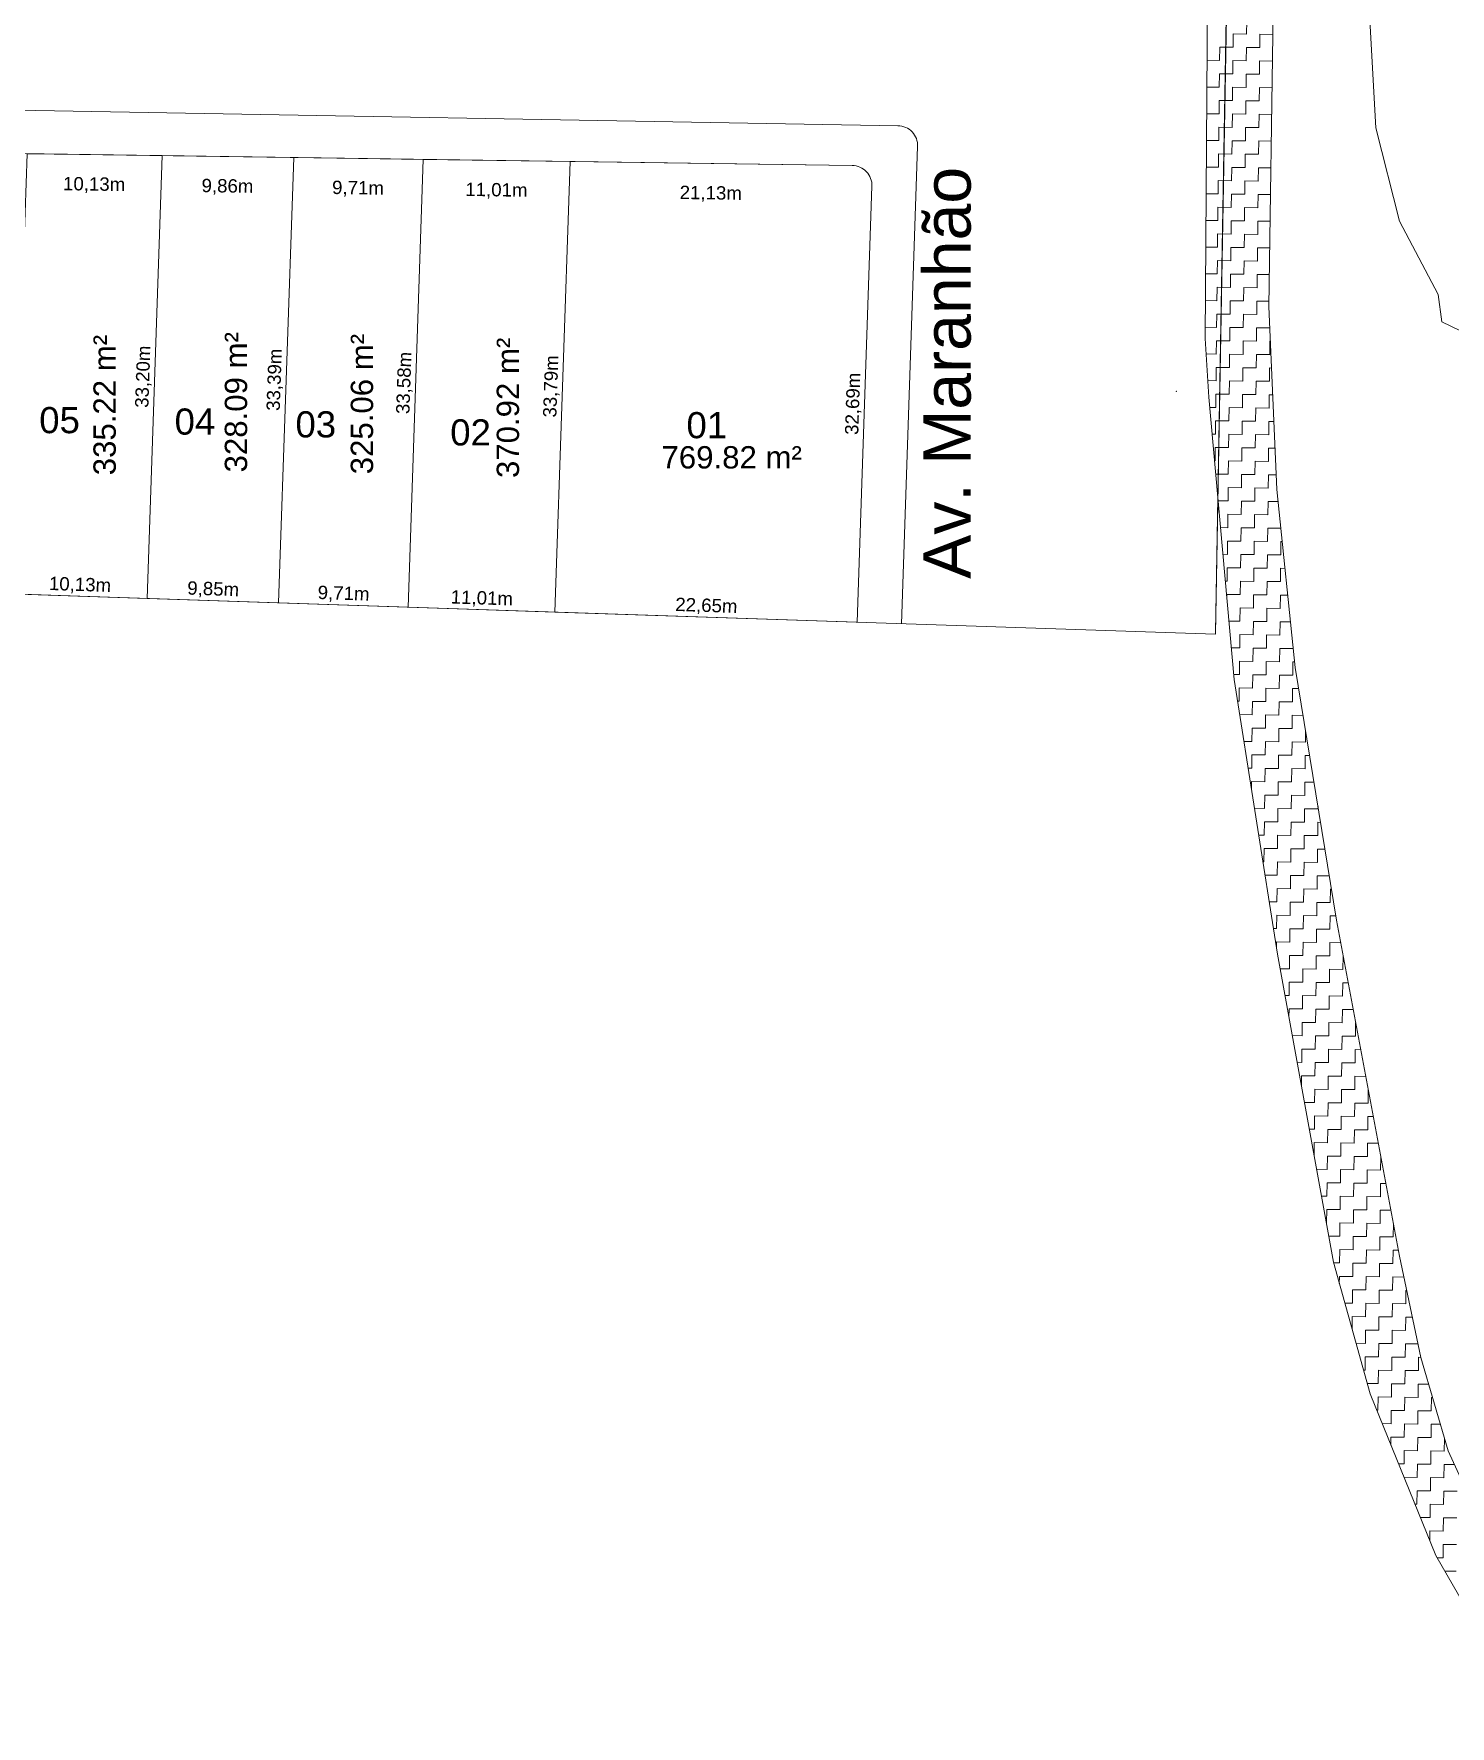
# Model space of a CAD drawing. Header units: metres. Extents: x 3808 to 8215, y 2374 to 6187.
# Drawn here: x 5317.1 to 5423.2, y 4283.7 to 4410.5 of the extents above; entities that cross this region are included whole.
import ezdxf
from ezdxf.enums import TextEntityAlignment as Align

# ---------------------------------------------------------------- set-up
doc = ezdxf.new("R2010")
doc.units = ezdxf.units.M
doc.linetypes.add('CONTINUO', pattern=[0])
for name, color, linetype in [('Areas Lotes', 1, 'Continuous'), ('Calçada', 8, 'Continuous'), ('CORREGO', 7, 'Continuous'), ('COTAS', 7, 'Continuous'), ('Lote', 7, 'Continuous'), ('LOTES_LINHAS', 7, 'Continuous'), ('Nome das Ruas', 7, 'Continuous'), ('Nº Lote', 7, 'Continuous'), ('q', 9, 'CONTINUO'), ('quadras', 7, 'Continuous')]:
    doc.layers.add(name, color=color, linetype=linetype)
doc.styles.add('Arial', font='arial.ttf')
doc.dimstyles.new('Copy(2) of ISO-25', dxfattribs={"dimtxt": 1, "dimasz": 2.5, "dimexe": 1.25, "dimexo": 0.625, "dimgap": 0.2, "dimtad": 1, "dimtoh": 1, "dimlfac": 1, "dimzin": 1, "dimtxsty": 'Arial', "dimblk": 'NONE', "dimcen": 0, "dimse1": 1, "dimse2": 1, "dimsd1": 1, "dimsd2": 1, "dimclrt": 256, "dimaunit": 1, "dimadec": 3, "dimazin": 0, "dimtfac": 1, "dimtmove": 0, "dimatfit": 3, "dimldrblk": 'NONE', "dimfxl": 1, "dimtolj": 1, "dimtzin": 0, "dimarcsym": 0})

# ---------------------------------------------------------------- blocks, each defined once
blk = doc.blocks.new('*D4303')
at = {"layer": 'Defpoints', "color": 0, "linetype": 'Continuous', "transparency": 16777216}
for p in [(5356.17, 4367.13), (5356.17, 4367.13), (5378.81, 4366.37)]:
    blk.add_point(p, dxfattribs=at)
at = {"layer": 'COTAS', "linetype": 'Continuous', "lineweight": 5, "transparency": 16777216, "insert": (5367.52, 4367.55), "char_height": 1, "attachment_point": 5, "rotation": 358.0826, "style": 'Arial'}
blk.add_mtext('\\A1;22,65m', dxfattribs=at)
blk = doc.blocks.new('_None')
blk = doc.blocks.new('*D4304')
at = {"layer": 'Defpoints', "color": 0, "linetype": 'Continuous', "transparency": 16777216}
for p in [(5345.17, 4367.5), (5345.17, 4367.5), (5356.17, 4367.13)]:
    blk.add_point(p, dxfattribs=at)
at = {"layer": 'COTAS', "linetype": 'Continuous', "lineweight": 5, "transparency": 16777216, "insert": (5350.7, 4368.11), "char_height": 1, "attachment_point": 5, "rotation": 358.0826, "style": 'Arial'}
blk.add_mtext('\\A1;11,01m', dxfattribs=at)
blk = doc.blocks.new('*D4305')
at = {"layer": 'Defpoints', "color": 0, "linetype": 'Continuous', "transparency": 16777216}
for p in [(5335.47, 4367.82), (5335.47, 4367.82), (5345.17, 4367.5)]:
    blk.add_point(p, dxfattribs=at)
at = {"layer": 'COTAS', "linetype": 'Continuous', "lineweight": 5, "transparency": 16777216, "insert": (5340.34, 4368.46), "char_height": 1, "attachment_point": 5, "rotation": 358.0826, "style": 'Arial'}
blk.add_mtext('\\A1;9,71m', dxfattribs=at)
blk = doc.blocks.new('*D4306')
at = {"layer": 'Defpoints', "color": 0, "linetype": 'Continuous', "transparency": 16777216}
for p in [(5325.62, 4368.15), (5325.62, 4368.15), (5335.47, 4367.82)]:
    blk.add_point(p, dxfattribs=at)
at = {"layer": 'COTAS', "linetype": 'Continuous', "lineweight": 5, "transparency": 16777216, "insert": (5330.57, 4368.79), "char_height": 1, "attachment_point": 5, "rotation": 358.0826, "style": 'Arial'}
blk.add_mtext('\\A1;9,85m', dxfattribs=at)
blk = doc.blocks.new('*D4307')
at = {"layer": 'Defpoints', "color": 0, "linetype": 'Continuous', "transparency": 16777216}
for p in [(5315.5, 4368.49), (5315.5, 4368.49), (5325.62, 4368.15)]:
    blk.add_point(p, dxfattribs=at)
at = {"layer": 'COTAS', "linetype": 'Continuous', "lineweight": 5, "transparency": 16777216, "insert": (5320.59, 4369.12), "char_height": 1, "attachment_point": 5, "rotation": 358.0826, "style": 'Arial'}
blk.add_mtext('\\A1;10,13m', dxfattribs=at)
blk = doc.blocks.new('*D4324')
at = {"layer": 'Defpoints', "color": 0, "linetype": 'Continuous', "transparency": 16777216}
for p in [(5326.75, 4401.34), (5325.62, 4368.15), (5325.62, 4368.15)]:
    blk.add_point(p, dxfattribs=at)
at = {"layer": 'COTAS', "linetype": 'Continuous', "lineweight": 5, "transparency": 16777216, "insert": (5325.38, 4384.77), "char_height": 1, "attachment_point": 5, "rotation": 88.0497, "style": 'Arial'}
blk.add_mtext('\\A1;33,20m', dxfattribs=at)
blk = doc.blocks.new('*D4325')
at = {"layer": 'Defpoints', "color": 0, "linetype": 'Continuous', "transparency": 16777216}
for p in [(5336.6, 4401.2), (5335.47, 4367.82), (5335.47, 4367.82)]:
    blk.add_point(p, dxfattribs=at)
at = {"layer": 'COTAS', "linetype": 'Continuous', "lineweight": 5, "transparency": 16777216, "insert": (5335.23, 4384.54), "char_height": 1, "attachment_point": 5, "rotation": 88.0497, "style": 'Arial'}
blk.add_mtext('\\A1;33,39m', dxfattribs=at)
blk = doc.blocks.new('*D4326')
at = {"layer": 'Defpoints', "color": 0, "linetype": 'Continuous', "transparency": 16777216}
for p in [(5346.31, 4401.06), (5345.17, 4367.5), (5345.17, 4367.5)]:
    blk.add_point(p, dxfattribs=at)
at = {"layer": 'COTAS', "linetype": 'Continuous', "lineweight": 5, "transparency": 16777216, "insert": (5344.94, 4384.3), "char_height": 1, "attachment_point": 5, "rotation": 88.0497, "style": 'Arial'}
blk.add_mtext('\\A1;33,58m', dxfattribs=at)
blk = doc.blocks.new('*D4327')
at = {"layer": 'Defpoints', "color": 0, "linetype": 'Continuous', "transparency": 16777216}
for p in [(5357.32, 4400.9), (5356.17, 4367.13), (5356.17, 4367.13)]:
    blk.add_point(p, dxfattribs=at)
at = {"layer": 'COTAS', "linetype": 'Continuous', "lineweight": 5, "transparency": 16777216, "insert": (5355.95, 4384.04), "char_height": 1, "attachment_point": 5, "rotation": 88.0497, "style": 'Arial'}
blk.add_mtext('\\A1;33,79m', dxfattribs=at)
blk = doc.blocks.new('*D4328')
at = {"layer": 'Defpoints', "color": 0, "linetype": 'Continuous', "transparency": 16777216}
for p in [(5379.93, 4399.05), (5378.81, 4366.37), (5378.81, 4366.37)]:
    blk.add_point(p, dxfattribs=at)
at = {"layer": 'COTAS', "linetype": 'Continuous', "lineweight": 5, "transparency": 16777216, "insert": (5378.57, 4382.74), "char_height": 1, "attachment_point": 5, "rotation": 88.0497, "style": 'Arial'}
blk.add_mtext('\\A1;32,69m', dxfattribs=at)
blk = doc.blocks.new('*D4329')
at = {"layer": 'Defpoints', "color": 0, "linetype": 'Continuous', "transparency": 16777216}
for p in [(5357.32, 4400.9), (5378.45, 4400.6), (5357.28, 4397.81)]:
    blk.add_point(p, dxfattribs=at)
at = {"layer": 'COTAS', "linetype": 'Continuous', "lineweight": 5, "transparency": 16777216, "insert": (5367.85, 4398.46), "char_height": 1, "attachment_point": 5, "rotation": 359.181, "style": 'Arial'}
blk.add_mtext('\\A1;21,13m', dxfattribs=at)
blk = doc.blocks.new('*D4330')
at = {"layer": 'Defpoints', "color": 0, "linetype": 'Continuous', "transparency": 16777216}
for p in [(5346.31, 4401.06), (5357.32, 4400.9), (5346.27, 4397.97)]:
    blk.add_point(p, dxfattribs=at)
at = {"layer": 'COTAS', "linetype": 'Continuous', "lineweight": 5, "transparency": 16777216, "insert": (5351.79, 4398.69), "char_height": 1, "attachment_point": 5, "rotation": 359.181, "style": 'Arial'}
blk.add_mtext('\\A1;11,01m', dxfattribs=at)
blk = doc.blocks.new('*D4331')
at = {"layer": 'Defpoints', "color": 0, "linetype": 'Continuous', "transparency": 16777216}
for p in [(5336.6, 4401.2), (5346.31, 4401.06), (5336.56, 4398.1)]:
    blk.add_point(p, dxfattribs=at)
at = {"layer": 'COTAS', "linetype": 'Continuous', "lineweight": 5, "transparency": 16777216, "insert": (5341.42, 4398.84), "char_height": 1, "attachment_point": 5, "rotation": 359.181, "style": 'Arial'}
blk.add_mtext('\\A1;9,71m', dxfattribs=at)
blk = doc.blocks.new('*D4332')
at = {"layer": 'Defpoints', "color": 0, "linetype": 'Continuous', "transparency": 16777216}
for p in [(5326.75, 4401.34), (5336.6, 4401.2), (5326.7, 4398.24)]:
    blk.add_point(p, dxfattribs=at)
at = {"layer": 'COTAS', "linetype": 'Continuous', "lineweight": 5, "transparency": 16777216, "insert": (5331.64, 4398.98), "char_height": 1, "attachment_point": 5, "rotation": 359.181, "style": 'Arial'}
blk.add_mtext('\\A1;9,86m', dxfattribs=at)
blk = doc.blocks.new('*D4333')
at = {"layer": 'Defpoints', "color": 0, "linetype": 'Continuous', "transparency": 16777216}
for p in [(5316.62, 4401.34), (5326.75, 4401.34), (5316.58, 4398.39)]:
    blk.add_point(p, dxfattribs=at)
at = {"layer": 'COTAS', "linetype": 'Continuous', "lineweight": 5, "transparency": 16777216, "insert": (5321.65, 4399.12), "char_height": 1, "attachment_point": 5, "rotation": 359.181, "style": 'Arial'}
blk.add_mtext('\\A1;10,13m', dxfattribs=at)

msp = doc.modelspace()

# ---------------------------------------------------------------- linework, layer by layer
at = {"lineweight": 5}
msp.add_point((5402.737, 4383.67), dxfattribs=at)
at = {"layer": 'Calçada', "linetype": 'Continuous', "lineweight": 5}
for p, q in [((5407.131, 4449.752), (5406.406, 4407.906)), ((5381.877, 4403.578), (5213.493, 4406.524)), ((5383.35, 4402.027), (5382.132, 4366.259)), ((5379.927, 4399.047), (5378.814, 4366.372))]:
    msp.add_line(p, q, dxfattribs=at)
msp.add_arc((5381.851, 4402.078), 1.5, 358.04971, 88.99762, dxfattribs=at)
at = {"layer": 'CORREGO', "color": 5, "linetype": 'CONTINUO', "lineweight": 5}
for p, q in [((5404.905, 4387.623, 271.364), (5405.149, 4426.73, 271.364)), ((5409.995, 4412.049, 271.364), (5409.658, 4390.023, 271.364)), ((5409.658, 4390.023, 271.364), (5410.262, 4376.328, 271.364)), ((5405.172, 4383.246, 271.364), (5404.905, 4387.623, 271.364)), ((5407.077, 4362.083, 271.364), (5405.172, 4383.246, 271.364)), ((5410.262, 4376.328, 271.364), (5411.642, 4362.971, 271.364)), ((5411.642, 4362.971, 271.364), (5414.745, 4344.056, 271.364)), ((5410.311, 4341.5, 271.364), (5407.077, 4362.083, 271.364)), ((5414.745, 4344.056, 271.364), (5419.46, 4318.862, 271.364)), ((5414.497, 4318.433, 271.364), (5410.311, 4341.5, 271.364)), ((5417.244, 4308.559, 271.364), (5414.497, 4318.433, 271.364)), ((5419.46, 4318.862, 271.364), (5421.046, 4311.272, 271.364)), ((5421.046, 4311.272, 271.364), (5423.09, 4304.278, 271.364)), ((5422.187, 4296.437, 271.364), (5417.244, 4308.559, 271.364)), ((5423.09, 4304.278, 271.364), (5428.471, 4292.511, 271.364)), ((5429.505, 4283.654, 271.364), (5422.187, 4296.437, 271.364))]:
    msp.add_line(p, q, dxfattribs=at)
at = {"layer": 'Lote', "lineweight": 5}
for p, q in [((5326.749, 4401.336), (5325.619, 4368.153)), ((5336.603, 4401.196), (5335.467, 4367.823)), ((5346.312, 4401.057), (5345.169, 4367.498)), ((5357.324, 4400.899), (5356.175, 4367.13))]:
    msp.add_line(p, q, dxfattribs=at)
at = {"layer": 'Lote', "linetype": 'Continuous', "lineweight": 5, "flags": 128}
for points in [[(5315.499, 4368.492), (5325.619, 4368.153), (5326.749, 4401.336), (5316.622, 4401.481)], [(5325.619, 4368.153), (5335.467, 4367.823), (5336.603, 4401.196), (5326.749, 4401.336)], [(5346.312, 4401.057), (5336.603, 4401.196), (5335.467, 4367.823), (5345.169, 4367.498)], [(5345.169, 4367.498), (5356.175, 4367.13), (5357.324, 4400.899), (5346.312, 4401.057)]]:
    msp.add_lwpolyline(points, close=True, dxfattribs=at)
msp.add_lwpolyline([(5356.175, 4367.13), (5378.814, 4366.372), (5379.927, 4399.047, 0.4200087), (5378.449, 4400.597), (5357.324, 4400.899)], format="xyb", close=True, dxfattribs=at)
at = {"layer": 'LOTES_LINHAS', "color": 5, "lineweight": 5}
for p, q in [((5409.995, 4412.049), (5409.658, 4390.023)), ((5417.693, 4403.42), (5417.178, 4412.381)), ((5419.444, 4396.43), (5417.693, 4403.42)), ((5422.363, 4390.939), (5419.444, 4396.43)), ((5422.632, 4388.888), (5422.363, 4390.939)), ((5409.658, 4390.023), (5410.262, 4376.328)), ((5426.587, 4386.973), (5422.632, 4388.888)), ((5410.262, 4376.328), (5411.642, 4362.971)), ((5411.642, 4362.971), (5414.745, 4344.056)), ((5414.745, 4344.056), (5419.46, 4318.862)), ((5419.46, 4318.862), (5421.046, 4311.272)), ((5421.046, 4311.272), (5423.09, 4304.278)), ((5423.09, 4304.278), (5428.471, 4292.511))]:
    msp.add_line(p, q, dxfattribs=at)
at = {"layer": 'LOTES_LINHAS', "color": 5, "linetype": 'Continuous', "lineweight": 5}
for p, q in [((5406.987, 4409.455), (5406.999, 4410.455)), ((5406.999, 4410.455), (5407.999, 4410.443)), ((5407.999, 4410.443), (5408.01, 4411.443)), ((5408.987, 4409.432), (5408.999, 4410.432)), ((5408.999, 4410.432), (5409.97, 4410.421)), ((5405.976, 4408.466), (5405.987, 4409.466)), ((5405.987, 4409.466), (5406.987, 4409.455)), ((5407.976, 4408.444), (5407.987, 4409.444)), ((5407.987, 4409.444), (5408.987, 4409.432)), ((5405.035, 4408.477), (5405.976, 4408.466)), ((5406.965, 4407.455), (5406.976, 4408.455)), ((5406.976, 4408.455), (5407.976, 4408.444)), ((5408.965, 4407.432), (5408.976, 4408.432)), ((5408.976, 4408.432), (5409.94, 4408.421)), ((5405.954, 4406.466), (5405.965, 4407.466)), ((5405.965, 4407.466), (5406.965, 4407.455)), ((5407.954, 4406.444), (5407.965, 4407.444)), ((5407.965, 4407.444), (5408.965, 4407.432)), ((5405.023, 4406.477), (5405.954, 4406.466)), ((5405.931, 4404.466), (5405.942, 4405.466)), ((5405.942, 4405.466), (5406.942, 4405.455)), ((5406.942, 4405.455), (5406.954, 4406.455)), ((5406.954, 4406.455), (5407.954, 4406.444)), ((5407.931, 4404.444), (5407.942, 4405.444)), ((5407.942, 4405.444), (5408.942, 4405.433)), ((5408.942, 4405.433), (5408.954, 4406.432)), ((5408.954, 4406.432), (5409.909, 4406.422)), ((5405.01, 4404.477), (5405.931, 4404.466)), ((5406.92, 4403.455), (5406.931, 4404.455)), ((5406.931, 4404.455), (5407.931, 4404.444)), ((5408.92, 4403.433), (5408.931, 4404.433)), ((5408.931, 4404.433), (5409.878, 4404.422)), ((5405.909, 4402.466), (5405.92, 4403.466)), ((5405.92, 4403.466), (5406.92, 4403.455)), ((5407.909, 4402.444), (5407.92, 4403.444)), ((5407.92, 4403.444), (5408.92, 4403.433)), ((5404.998, 4402.477), (5405.909, 4402.466)), ((5405.886, 4400.467), (5405.897, 4401.467)), ((5405.897, 4401.467), (5406.897, 4401.455)), ((5406.897, 4401.455), (5406.909, 4402.455)), ((5406.909, 4402.455), (5407.909, 4402.444)), ((5407.886, 4400.444), (5407.897, 4401.444)), ((5407.897, 4401.444), (5408.897, 4401.433)), ((5408.897, 4401.433), (5408.909, 4402.433)), ((5408.909, 4402.433), (5409.848, 4402.422)), ((5404.985, 4400.477), (5405.886, 4400.467)), ((5406.875, 4399.455), (5406.886, 4400.455)), ((5406.886, 4400.455), (5407.886, 4400.444)), ((5408.875, 4399.433), (5408.886, 4400.433)), ((5408.886, 4400.433), (5409.817, 4400.422)), ((5405.864, 4398.467), (5405.875, 4399.467)), ((5405.875, 4399.467), (5406.875, 4399.455)), ((5407.864, 4398.444), (5407.875, 4399.444)), ((5407.875, 4399.444), (5408.875, 4399.433)), ((5404.973, 4398.477), (5405.864, 4398.467)), ((5406.852, 4397.456), (5406.864, 4398.455)), ((5406.864, 4398.455), (5407.864, 4398.444)), ((5408.852, 4397.433), (5408.864, 4398.433)), ((5408.864, 4398.433), (5409.787, 4398.423)), ((5404.96, 4396.477), (5405.841, 4396.467)), ((5405.841, 4396.467), (5405.852, 4397.467)), ((5405.852, 4397.467), (5406.852, 4397.456)), ((5406.83, 4395.456), (5406.841, 4396.456)), ((5406.841, 4396.456), (5407.841, 4396.444)), ((5407.841, 4396.444), (5407.852, 4397.444)), ((5407.852, 4397.444), (5408.852, 4397.433)), ((5408.83, 4395.433), (5408.841, 4396.433)), ((5408.841, 4396.433), (5409.756, 4396.423)), ((5405.819, 4394.467), (5405.83, 4395.467)), ((5405.83, 4395.467), (5406.83, 4395.456)), ((5407.819, 4394.444), (5407.83, 4395.444)), ((5407.83, 4395.444), (5408.83, 4395.433)), ((5404.948, 4394.477), (5405.819, 4394.467)), ((5406.807, 4393.456), (5406.819, 4394.456)), ((5406.819, 4394.456), (5407.819, 4394.444)), ((5408.807, 4393.433), (5408.818, 4394.433)), ((5408.818, 4394.433), (5409.725, 4394.423)), ((5405.796, 4392.467), (5405.807, 4393.467)), ((5405.807, 4393.467), (5406.807, 4393.456)), ((5407.796, 4392.445), (5407.807, 4393.445)), ((5407.807, 4393.445), (5408.807, 4393.433)), ((5404.935, 4392.477), (5405.796, 4392.467)), ((5405.774, 4390.467), (5405.785, 4391.467)), ((5405.785, 4391.467), (5406.785, 4391.456)), ((5406.785, 4391.456), (5406.796, 4392.456)), ((5406.796, 4392.456), (5407.796, 4392.445)), ((5407.774, 4390.445), (5407.785, 4391.445)), ((5407.785, 4391.445), (5408.785, 4391.433)), ((5408.785, 4391.433), (5408.796, 4392.433)), ((5408.796, 4392.433), (5409.695, 4392.423)), ((5404.923, 4390.477), (5405.774, 4390.467)), ((5406.762, 4389.456), (5406.774, 4390.456)), ((5406.774, 4390.456), (5407.774, 4390.445)), ((5408.762, 4389.434), (5408.773, 4390.433)), ((5408.773, 4390.433), (5409.664, 4390.423)), ((5405.751, 4388.467), (5405.762, 4389.467)), ((5405.762, 4389.467), (5406.762, 4389.456)), ((5407.751, 4388.445), (5407.762, 4389.445)), ((5407.762, 4389.445), (5408.762, 4389.434)), ((5404.91, 4388.477), (5405.751, 4388.467)), ((5406.74, 4387.456), (5406.751, 4388.456)), ((5406.751, 4388.456), (5407.751, 4388.445)), ((5408.74, 4387.434), (5408.751, 4388.434)), ((5408.751, 4388.434), (5409.728, 4388.423)), ((5404.975, 4386.476), (5405.729, 4386.467)), ((5405.729, 4386.467), (5405.74, 4387.467)), ((5405.74, 4387.467), (5406.74, 4387.456)), ((5406.717, 4385.456), (5406.729, 4386.456)), ((5406.729, 4386.456), (5407.729, 4386.445)), ((5407.729, 4386.445), (5407.74, 4387.445)), ((5407.74, 4387.445), (5408.74, 4387.434)), ((5408.717, 4385.434), (5408.728, 4386.434)), ((5408.728, 4386.434), (5409.728, 4386.422)), ((5409.728, 4386.422), (5409.74, 4387.422)), ((5409.74, 4387.422), (5409.773, 4387.422)), ((5405.706, 4384.468), (5405.717, 4385.468)), ((5405.717, 4385.468), (5406.717, 4385.456)), ((5407.706, 4384.445), (5407.717, 4385.445)), ((5407.717, 4385.445), (5408.717, 4385.434)), ((5409.706, 4384.423), (5409.717, 4385.423)), ((5409.717, 4385.423), (5409.861, 4385.421)), ((5405.097, 4384.474), (5405.706, 4384.468)), ((5406.695, 4383.456), (5406.706, 4384.456)), ((5406.706, 4384.456), (5407.706, 4384.445)), ((5408.695, 4383.434), (5408.706, 4384.434)), ((5408.706, 4384.434), (5409.706, 4384.423)), ((5405.241, 4382.473), (5405.684, 4382.468)), ((5405.684, 4382.468), (5405.695, 4383.468)), ((5405.695, 4383.468), (5406.695, 4383.456)), ((5406.672, 4381.457), (5406.684, 4382.456)), ((5406.684, 4382.456), (5407.683, 4382.445)), ((5407.683, 4382.445), (5407.695, 4383.445)), ((5407.695, 4383.445), (5408.695, 4383.434)), ((5408.672, 4381.434), (5408.683, 4382.434)), ((5408.683, 4382.434), (5409.683, 4382.423)), ((5409.683, 4382.423), (5409.695, 4383.423)), ((5409.695, 4383.423), (5409.949, 4383.42)), ((5405.661, 4380.468), (5405.672, 4381.468)), ((5405.672, 4381.468), (5406.672, 4381.457)), ((5407.661, 4380.445), (5407.672, 4381.445)), ((5407.672, 4381.445), (5408.672, 4381.434)), ((5409.661, 4380.423), (5409.672, 4381.423)), ((5409.672, 4381.423), (5410.037, 4381.419)), ((5405.422, 4380.471), (5405.661, 4380.468)), ((5406.65, 4379.457), (5406.661, 4380.457)), ((5406.661, 4380.457), (5407.661, 4380.445)), ((5408.65, 4379.434), (5408.661, 4380.434)), ((5408.661, 4380.434), (5409.661, 4380.423)), ((5405.639, 4378.468), (5405.65, 4379.468)), ((5405.65, 4379.468), (5406.65, 4379.457)), ((5407.638, 4378.445), (5407.65, 4379.445)), ((5407.65, 4379.445), (5408.65, 4379.434)), ((5409.638, 4378.423), (5409.65, 4379.423)), ((5409.65, 4379.423), (5410.126, 4379.418)), ((5405.602, 4378.468), (5405.639, 4378.468)), ((5405.692, 4377.467), (5406.627, 4377.457)), ((5406.627, 4377.457), (5406.639, 4378.457)), ((5406.639, 4378.457), (5407.638, 4378.445)), ((5407.616, 4376.446), (5407.627, 4377.446)), ((5407.627, 4377.446), (5408.627, 4377.434)), ((5408.627, 4377.434), (5408.638, 4378.434)), ((5408.638, 4378.434), (5409.638, 4378.423)), ((5409.616, 4376.423), (5409.627, 4377.423)), ((5409.627, 4377.423), (5410.214, 4377.416)), ((5406.605, 4375.457), (5406.616, 4376.457)), ((5406.616, 4376.457), (5407.616, 4376.446)), ((5408.605, 4375.434), (5408.616, 4376.434)), ((5408.616, 4376.434), (5409.616, 4376.423)), ((5405.872, 4375.465), (5406.605, 4375.457)), ((5407.593, 4374.446), (5407.605, 4375.446)), ((5407.605, 4375.446), (5408.605, 4375.434)), ((5409.593, 4374.423), (5409.605, 4375.423)), ((5409.605, 4375.423), (5410.356, 4375.415)), ((5406.582, 4373.457), (5406.594, 4374.457)), ((5406.594, 4374.457), (5407.593, 4374.446)), ((5408.582, 4373.435), (5408.593, 4374.434)), ((5408.593, 4374.434), (5409.593, 4374.423)), ((5406.052, 4373.463), (5406.582, 4373.457)), ((5406.56, 4371.457), (5406.571, 4372.457)), ((5406.571, 4372.457), (5407.571, 4372.446)), ((5407.571, 4372.446), (5407.582, 4373.446)), ((5407.582, 4373.446), (5408.582, 4373.435)), ((5408.56, 4371.435), (5408.571, 4372.435)), ((5408.571, 4372.435), (5409.571, 4372.423)), ((5409.571, 4372.423), (5409.582, 4373.423)), ((5409.582, 4373.423), (5410.563, 4373.412)), ((5410.56, 4371.412), (5410.571, 4372.412)), ((5410.571, 4372.412), (5410.667, 4372.411)), ((5406.233, 4371.461), (5406.56, 4371.457)), ((5407.548, 4370.446), (5407.56, 4371.446)), ((5407.56, 4371.446), (5408.56, 4371.435)), ((5409.548, 4370.423), (5409.56, 4371.423)), ((5409.56, 4371.423), (5410.56, 4371.412)), ((5406.537, 4369.457), (5406.549, 4370.457)), ((5406.549, 4370.457), (5407.548, 4370.446)), ((5408.537, 4369.435), (5408.548, 4370.435)), ((5408.548, 4370.435), (5409.548, 4370.423)), ((5410.537, 4369.412), (5410.548, 4370.412)), ((5410.548, 4370.412), (5410.873, 4370.409)), ((5406.413, 4369.459), (5406.537, 4369.457)), ((5407.526, 4368.446), (5407.537, 4369.446)), ((5407.537, 4369.446), (5408.537, 4369.435)), ((5409.526, 4368.424), (5409.537, 4369.424)), ((5409.537, 4369.424), (5410.537, 4369.412)), ((5406.523, 4368.23), (5406.526, 4368.457)), ((5406.526, 4368.457), (5407.526, 4368.446)), ((5407.503, 4366.446), (5407.515, 4367.446)), ((5407.515, 4367.446), (5408.515, 4367.435)), ((5408.515, 4367.435), (5408.526, 4368.435)), ((5408.526, 4368.435), (5409.526, 4368.424)), ((5409.503, 4366.424), (5409.515, 4367.424)), ((5409.515, 4367.424), (5410.514, 4367.412)), ((5410.514, 4367.412), (5410.526, 4368.412)), ((5410.526, 4368.412), (5411.08, 4368.406)), ((5406.683, 4366.455), (5407.503, 4366.446)), ((5408.492, 4365.435), (5408.503, 4366.435)), ((5408.503, 4366.435), (5409.503, 4366.424)), ((5410.492, 4365.413), (5410.503, 4366.412)), ((5410.503, 4366.412), (5411.287, 4366.404)), ((5407.481, 4364.446), (5407.492, 4365.446)), ((5407.492, 4365.446), (5408.492, 4365.435)), ((5409.481, 4364.424), (5409.492, 4365.424)), ((5409.492, 4365.424), (5410.492, 4365.413)), ((5406.863, 4364.453), (5407.481, 4364.446)), ((5407.458, 4362.446), (5407.47, 4363.446)), ((5407.47, 4363.446), (5408.47, 4363.435)), ((5408.47, 4363.435), (5408.481, 4364.435)), ((5408.481, 4364.435), (5409.481, 4364.424)), ((5409.458, 4362.424), (5409.47, 4363.424)), ((5409.47, 4363.424), (5410.469, 4363.413)), ((5410.469, 4363.413), (5410.481, 4364.413)), ((5410.481, 4364.413), (5411.481, 4364.401)), ((5411.458, 4362.401), (5411.469, 4363.401)), ((5411.469, 4363.401), (5411.597, 4363.4)), ((5411.481, 4364.401), (5411.482, 4364.517)), ((5407.044, 4362.451), (5407.458, 4362.446)), ((5408.447, 4361.435), (5408.458, 4362.435)), ((5408.458, 4362.435), (5409.458, 4362.424)), ((5410.447, 4361.413), (5410.458, 4362.413)), ((5410.458, 4362.413), (5411.458, 4362.401)), ((5407.436, 4360.447), (5407.447, 4361.447)), ((5407.447, 4361.447), (5408.447, 4361.435)), ((5409.436, 4360.424), (5409.447, 4361.424)), ((5409.447, 4361.424), (5410.447, 4361.413)), ((5411.436, 4360.402), (5411.447, 4361.402)), ((5411.447, 4361.402), (5411.9, 4361.396)), ((5407.334, 4360.448), (5407.436, 4360.447)), ((5408.425, 4359.435), (5408.436, 4360.435)), ((5408.436, 4360.435), (5409.436, 4360.424)), ((5410.424, 4359.413), (5410.436, 4360.413)), ((5410.436, 4360.413), (5411.436, 4360.402)), ((5407.491, 4359.446), (5408.425, 4359.435)), ((5408.402, 4357.436), (5408.413, 4358.435)), ((5408.413, 4358.435), (5409.413, 4358.424)), ((5409.413, 4358.424), (5409.425, 4359.424)), ((5409.425, 4359.424), (5410.424, 4359.413)), ((5410.402, 4357.413), (5410.413, 4358.413)), ((5410.413, 4358.413), (5411.413, 4358.402)), ((5411.413, 4358.402), (5411.424, 4359.402)), ((5411.424, 4359.402), (5412.229, 4359.393)), ((5407.806, 4357.442), (5408.402, 4357.436)), ((5409.391, 4356.424), (5409.402, 4357.424)), ((5409.402, 4357.424), (5410.402, 4357.413)), ((5411.391, 4356.402), (5411.402, 4357.402)), ((5411.402, 4357.402), (5412.402, 4357.391)), ((5412.402, 4357.391), (5412.412, 4358.277)), ((5408.38, 4355.436), (5408.391, 4356.436)), ((5408.391, 4356.436), (5409.391, 4356.424)), ((5410.379, 4355.413), (5410.391, 4356.413)), ((5410.391, 4356.413), (5411.391, 4356.402)), ((5412.379, 4355.391), (5412.391, 4356.391)), ((5412.391, 4356.391), (5412.722, 4356.387)), ((5408.121, 4355.439), (5408.38, 4355.436)), ((5409.368, 4354.424), (5409.379, 4355.424)), ((5409.379, 4355.424), (5410.379, 4355.413)), ((5411.368, 4354.402), (5411.379, 4355.402)), ((5411.379, 4355.402), (5412.379, 4355.391)), ((5408.362, 4353.903), (5408.368, 4354.436)), ((5408.368, 4354.436), (5409.368, 4354.424)), ((5409.346, 4352.425), (5409.357, 4353.425)), ((5409.357, 4353.425), (5410.357, 4353.413)), ((5410.357, 4353.413), (5410.368, 4354.413)), ((5410.368, 4354.413), (5411.368, 4354.402)), ((5411.346, 4352.402), (5411.357, 4353.402)), ((5411.357, 4353.402), (5412.357, 4353.391)), ((5412.357, 4353.391), (5412.368, 4354.391)), ((5412.368, 4354.391), (5413.051, 4354.383)), ((5408.593, 4352.433), (5409.346, 4352.425)), ((5410.334, 4351.413), (5410.346, 4352.413)), ((5410.346, 4352.413), (5411.346, 4352.402)), ((5412.334, 4351.391), (5412.346, 4352.391)), ((5412.346, 4352.391), (5413.345, 4352.38)), ((5413.345, 4352.38), (5413.348, 4352.574)), ((5409.323, 4350.425), (5409.334, 4351.425)), ((5409.334, 4351.425), (5410.334, 4351.413)), ((5411.323, 4350.402), (5411.334, 4351.402)), ((5411.334, 4351.402), (5412.334, 4351.391)), ((5413.323, 4350.38), (5413.334, 4351.38)), ((5413.334, 4351.38), (5413.544, 4351.377)), ((5408.908, 4350.429), (5409.323, 4350.425)), ((5410.312, 4349.414), (5410.323, 4350.413)), ((5410.323, 4350.413), (5411.323, 4350.402)), ((5412.312, 4349.391), (5412.323, 4350.391)), ((5412.323, 4350.391), (5413.323, 4350.38)), ((5409.223, 4348.426), (5409.301, 4348.425)), ((5409.301, 4348.425), (5409.312, 4349.425)), ((5409.312, 4349.425), (5410.312, 4349.414)), ((5410.289, 4347.414), (5410.301, 4348.414)), ((5410.301, 4348.414), (5411.301, 4348.402)), ((5411.301, 4348.402), (5411.312, 4349.402)), ((5411.312, 4349.402), (5412.312, 4349.391)), ((5412.289, 4347.391), (5412.301, 4348.391)), ((5412.301, 4348.391), (5413.3, 4348.38)), ((5413.3, 4348.38), (5413.312, 4349.38)), ((5413.312, 4349.38), (5413.873, 4349.373)), ((5409.38, 4347.424), (5410.289, 4347.414)), ((5411.278, 4346.402), (5411.289, 4347.402)), ((5411.289, 4347.402), (5412.289, 4347.391)), ((5413.278, 4346.38), (5413.289, 4347.38)), ((5413.289, 4347.38), (5414.202, 4347.37)), ((5410.267, 4345.414), (5410.278, 4346.414)), ((5410.278, 4346.414), (5411.278, 4346.402)), ((5412.267, 4345.391), (5412.278, 4346.391)), ((5412.278, 4346.391), (5413.278, 4346.38)), ((5414.267, 4345.369), (5414.278, 4346.369)), ((5414.278, 4346.369), (5414.366, 4346.368)), ((5409.695, 4345.42), (5410.267, 4345.414)), ((5410.244, 4343.414), (5410.256, 4344.414)), ((5410.256, 4344.414), (5411.256, 4344.403)), ((5411.256, 4344.403), (5411.267, 4345.403)), ((5411.267, 4345.403), (5412.267, 4345.391)), ((5412.244, 4343.391), (5412.256, 4344.391)), ((5412.256, 4344.391), (5413.255, 4344.38)), ((5413.255, 4344.38), (5413.267, 4345.38)), ((5413.267, 4345.38), (5414.267, 4345.369)), ((5410.01, 4343.417), (5410.244, 4343.414)), ((5411.233, 4342.403), (5411.244, 4343.403)), ((5411.244, 4343.403), (5412.244, 4343.391)), ((5413.233, 4342.38), (5413.244, 4343.38)), ((5413.244, 4343.38), (5414.244, 4343.369)), ((5414.244, 4343.369), (5414.255, 4344.369)), ((5414.255, 4344.369), (5414.695, 4344.364)), ((5410.229, 4342.026), (5410.233, 4342.414)), ((5410.233, 4342.414), (5411.233, 4342.403)), ((5412.222, 4341.392), (5412.233, 4342.391)), ((5412.233, 4342.391), (5413.233, 4342.38)), ((5414.222, 4341.369), (5414.233, 4342.369)), ((5414.233, 4342.369), (5415.063, 4342.36)), ((5411.211, 4340.403), (5411.222, 4341.403)), ((5411.222, 4341.403), (5412.222, 4341.392)), ((5413.21, 4340.38), (5413.222, 4341.38)), ((5413.222, 4341.38), (5414.222, 4341.369)), ((5415.21, 4340.358), (5415.222, 4341.358)), ((5415.222, 4341.358), (5415.25, 4341.357)), ((5410.509, 4340.411), (5411.211, 4340.403)), ((5411.188, 4338.403), (5411.199, 4339.403)), ((5411.199, 4339.403), (5412.199, 4339.392)), ((5412.199, 4339.392), (5412.21, 4340.392)), ((5412.21, 4340.392), (5413.21, 4340.38)), ((5413.188, 4338.38), (5413.199, 4339.38)), ((5413.199, 4339.38), (5414.199, 4339.369)), ((5414.199, 4339.369), (5414.21, 4340.369)), ((5414.21, 4340.369), (5415.21, 4340.358)), ((5415.188, 4338.358), (5415.199, 4339.358)), ((5415.199, 4339.358), (5415.625, 4339.353)), ((5410.873, 4338.407), (5411.188, 4338.403)), ((5412.177, 4337.392), (5412.188, 4338.392)), ((5412.188, 4338.392), (5413.188, 4338.38)), ((5414.177, 4337.369), (5414.188, 4338.369)), ((5414.188, 4338.369), (5415.188, 4338.358)), ((5411.17, 4336.77), (5411.177, 4337.403)), ((5411.177, 4337.403), (5412.177, 4337.392)), ((5413.165, 4336.381), (5413.177, 4337.381)), ((5413.177, 4337.381), (5414.177, 4337.369)), ((5415.165, 4336.358), (5415.177, 4337.358)), ((5415.177, 4337.358), (5416, 4337.349)), ((5412.154, 4335.392), (5412.165, 4336.392)), ((5412.165, 4336.392), (5413.165, 4336.381)), ((5414.154, 4335.369), (5414.165, 4336.369)), ((5414.165, 4336.369), (5415.165, 4336.358)), ((5416.154, 4335.347), (5416.165, 4336.347)), ((5416.165, 4336.347), (5416.188, 4336.347)), ((5411.418, 4335.4), (5412.154, 4335.392)), ((5412.132, 4333.392), (5412.143, 4334.392)), ((5412.143, 4334.392), (5413.143, 4334.381)), ((5413.143, 4334.381), (5413.154, 4335.381)), ((5413.154, 4335.381), (5414.154, 4335.369)), ((5414.132, 4333.37), (5414.143, 4334.369)), ((5414.143, 4334.369), (5415.143, 4334.358)), ((5415.143, 4334.358), (5415.154, 4335.358)), ((5415.154, 4335.358), (5416.154, 4335.347)), ((5416.131, 4333.347), (5416.143, 4334.347)), ((5416.143, 4334.347), (5416.563, 4334.342)), ((5411.782, 4333.396), (5412.132, 4333.392)), ((5413.12, 4332.381), (5413.132, 4333.381)), ((5413.132, 4333.381), (5414.132, 4333.37)), ((5415.12, 4332.358), (5415.132, 4333.358)), ((5415.132, 4333.358), (5416.131, 4333.347)), ((5412.111, 4331.581), (5412.12, 4332.392)), ((5412.12, 4332.392), (5413.12, 4332.381)), ((5414.109, 4331.37), (5414.12, 4332.37)), ((5414.12, 4332.37), (5415.12, 4332.358)), ((5416.109, 4331.347), (5416.12, 4332.347)), ((5416.12, 4332.347), (5416.938, 4332.338)), ((5413.098, 4330.381), (5413.109, 4331.381)), ((5413.109, 4331.381), (5414.109, 4331.37)), ((5415.098, 4330.358), (5415.109, 4331.358)), ((5415.109, 4331.358), (5416.109, 4331.347)), ((5417.098, 4330.336), (5417.109, 4331.336)), ((5417.109, 4331.336), (5417.126, 4331.336)), ((5412.327, 4330.39), (5413.098, 4330.381)), ((5413.075, 4328.381), (5413.087, 4329.381)), ((5413.087, 4329.381), (5414.087, 4329.37)), ((5414.087, 4329.37), (5414.098, 4330.37)), ((5414.098, 4330.37), (5415.098, 4330.358)), ((5415.075, 4328.359), (5415.087, 4329.359)), ((5415.087, 4329.359), (5416.086, 4329.347)), ((5416.086, 4329.347), (5416.098, 4330.347)), ((5416.098, 4330.347), (5417.098, 4330.336)), ((5417.075, 4328.336), (5417.086, 4329.336)), ((5417.086, 4329.336), (5417.501, 4329.331)), ((5412.691, 4328.385), (5413.075, 4328.381)), ((5414.064, 4327.37), (5414.075, 4328.37)), ((5414.075, 4328.37), (5415.075, 4328.359)), ((5416.064, 4327.347), (5416.075, 4328.347)), ((5416.075, 4328.347), (5417.075, 4328.336)), ((5413.053, 4326.391), (5413.064, 4327.381)), ((5413.064, 4327.381), (5414.064, 4327.37)), ((5415.053, 4326.359), (5415.064, 4327.359)), ((5415.064, 4327.359), (5416.064, 4327.347)), ((5417.053, 4326.336), (5417.064, 4327.336)), ((5417.064, 4327.336), (5417.876, 4327.327)), ((5413.237, 4325.379), (5414.042, 4325.37)), ((5414.042, 4325.37), (5414.053, 4326.37)), ((5414.053, 4326.37), (5415.053, 4326.359)), ((5416.041, 4325.348), (5416.053, 4326.347)), ((5416.053, 4326.347), (5417.053, 4326.336)), ((5418.041, 4325.325), (5418.053, 4326.325)), ((5418.053, 4326.325), (5418.063, 4326.325)), ((5414.019, 4323.37), (5414.03, 4324.37)), ((5414.03, 4324.37), (5415.03, 4324.359)), ((5415.03, 4324.359), (5415.041, 4325.359)), ((5415.041, 4325.359), (5416.041, 4325.348)), ((5416.019, 4323.348), (5416.03, 4324.348)), ((5416.03, 4324.348), (5417.03, 4324.336)), ((5417.03, 4324.336), (5417.041, 4325.336)), ((5417.041, 4325.336), (5418.041, 4325.325)), ((5418.019, 4323.325), (5418.03, 4324.325)), ((5418.03, 4324.325), (5418.438, 4324.32)), ((5413.6, 4323.375), (5414.019, 4323.37)), ((5415.008, 4322.359), (5415.019, 4323.359)), ((5415.019, 4323.359), (5416.019, 4323.348)), ((5417.008, 4322.336), (5417.019, 4323.336)), ((5417.019, 4323.336), (5418.019, 4323.325)), ((5413.997, 4321.37), (5414.008, 4322.37)), ((5414.008, 4322.37), (5415.008, 4322.359)), ((5415.996, 4321.348), (5416.008, 4322.348)), ((5416.008, 4322.348), (5417.008, 4322.336)), ((5417.996, 4321.325), (5418.008, 4322.325)), ((5418.008, 4322.325), (5418.813, 4322.316)), ((5413.964, 4321.371), (5413.997, 4321.37)), ((5414.146, 4320.369), (5414.985, 4320.359)), ((5414.985, 4320.359), (5414.996, 4321.359)), ((5414.996, 4321.359), (5415.996, 4321.348)), ((5415.974, 4319.348), (5415.985, 4320.348)), ((5415.985, 4320.348), (5416.985, 4320.337)), ((5416.985, 4320.337), (5416.996, 4321.337)), ((5416.996, 4321.337), (5417.996, 4321.325)), ((5417.974, 4319.325), (5417.985, 4320.325)), ((5417.985, 4320.325), (5418.985, 4320.314)), ((5418.985, 4320.314), (5418.996, 4321.314)), ((5418.996, 4321.314), (5419.001, 4321.314)), ((5414.963, 4318.359), (5414.974, 4319.359)), ((5414.974, 4319.359), (5415.974, 4319.348)), ((5416.963, 4318.337), (5416.974, 4319.337)), ((5416.974, 4319.337), (5417.974, 4319.325)), ((5418.962, 4318.314), (5418.974, 4319.314)), ((5418.974, 4319.314), (5419.376, 4319.31)), ((5414.516, 4318.364), (5414.963, 4318.359)), ((5415.951, 4317.348), (5415.963, 4318.348)), ((5415.963, 4318.348), (5416.963, 4318.337)), ((5417.951, 4317.326), (5417.963, 4318.325)), ((5417.963, 4318.325), (5418.962, 4318.314)), ((5414.945, 4316.821), (5414.951, 4317.359)), ((5414.951, 4317.359), (5415.951, 4317.348)), ((5416.94, 4316.337), (5416.951, 4317.337)), ((5416.951, 4317.337), (5417.951, 4317.326)), ((5418.94, 4316.314), (5418.951, 4317.314)), ((5418.951, 4317.314), (5419.785, 4317.305)), ((5415.353, 4315.355), (5415.929, 4315.348)), ((5415.929, 4315.348), (5415.94, 4316.348)), ((5415.94, 4316.348), (5416.94, 4316.337)), ((5416.918, 4314.337), (5416.929, 4315.337)), ((5416.929, 4315.337), (5417.929, 4315.326)), ((5417.929, 4315.326), (5417.94, 4316.326)), ((5417.94, 4316.326), (5418.94, 4316.314)), ((5418.917, 4314.314), (5418.929, 4315.314)), ((5418.929, 4315.314), (5419.929, 4315.303)), ((5419.929, 4315.303), (5419.94, 4316.303)), ((5419.94, 4316.303), (5419.995, 4316.302)), ((5415.907, 4313.365), (5415.918, 4314.348)), ((5415.918, 4314.348), (5416.918, 4314.337)), ((5417.906, 4313.326), (5417.917, 4314.326)), ((5417.917, 4314.326), (5418.917, 4314.314)), ((5419.906, 4313.303), (5419.917, 4314.303)), ((5419.917, 4314.303), (5420.414, 4314.298)), ((5416.895, 4312.337), (5416.906, 4313.337)), ((5416.906, 4313.337), (5417.906, 4313.326)), ((5418.895, 4312.315), (5418.906, 4313.315)), ((5418.906, 4313.315), (5419.906, 4313.303)), ((5416.19, 4312.345), (5416.895, 4312.337)), ((5417.884, 4311.326), (5417.895, 4312.326)), ((5417.895, 4312.326), (5418.895, 4312.315)), ((5419.884, 4311.303), (5419.895, 4312.303)), ((5419.895, 4312.303), (5420.833, 4312.293)), ((5416.749, 4310.339), (5416.873, 4310.337)), ((5416.873, 4310.337), (5416.884, 4311.337)), ((5416.884, 4311.337), (5417.884, 4311.326)), ((5417.861, 4309.326), (5417.872, 4310.326)), ((5417.872, 4310.326), (5418.872, 4310.315)), ((5418.872, 4310.315), (5418.884, 4311.315)), ((5418.884, 4311.315), (5419.884, 4311.303)), ((5419.861, 4309.304), (5419.872, 4310.303)), ((5419.872, 4310.303), (5420.872, 4310.292)), ((5420.872, 4310.292), (5420.884, 4311.292)), ((5420.884, 4311.292), (5421.042, 4311.29)), ((5417.028, 4309.335), (5417.861, 4309.326)), ((5418.85, 4308.315), (5418.861, 4309.315)), ((5418.861, 4309.315), (5419.861, 4309.304)), ((5420.85, 4308.292), (5420.861, 4309.292)), ((5420.861, 4309.292), (5421.627, 4309.284)), ((5417.839, 4307.326), (5417.85, 4308.326)), ((5417.85, 4308.326), (5418.85, 4308.315)), ((5419.839, 4307.304), (5419.85, 4308.304)), ((5419.85, 4308.304), (5420.85, 4308.292)), ((5421.838, 4307.281), (5421.85, 4308.281)), ((5421.85, 4308.281), (5421.921, 4308.28)), ((5417.746, 4307.327), (5417.839, 4307.326)), ((5418.827, 4306.315), (5418.839, 4307.315)), ((5418.839, 4307.315), (5419.839, 4307.304)), ((5420.827, 4306.292), (5420.839, 4307.292)), ((5420.839, 4307.292), (5421.838, 4307.281)), ((5418.156, 4306.323), (5418.827, 4306.315)), ((5418.809, 4304.72), (5418.816, 4305.315)), ((5418.816, 4305.315), (5419.816, 4305.304)), ((5419.816, 4305.304), (5419.827, 4306.304)), ((5419.827, 4306.304), (5420.827, 4306.292)), ((5420.805, 4304.293), (5420.816, 4305.293)), ((5420.816, 4305.293), (5421.816, 4305.281)), ((5421.816, 4305.281), (5421.827, 4306.281)), ((5421.827, 4306.281), (5422.507, 4306.274)), ((5422.805, 4304.27), (5422.815, 4305.218)), ((5419.794, 4303.304), (5419.805, 4304.304)), ((5419.805, 4304.304), (5420.805, 4304.293)), ((5421.793, 4303.281), (5421.805, 4304.281)), ((5421.805, 4304.281), (5422.805, 4304.27)), ((5419.385, 4303.309), (5419.794, 4303.304)), ((5420.782, 4302.293), (5420.794, 4303.293)), ((5420.794, 4303.293), (5421.793, 4303.281)), ((5422.782, 4302.27), (5422.793, 4303.27)), ((5422.793, 4303.27), (5423.555, 4303.262)), ((5419.795, 4302.304), (5420.782, 4302.293)), ((5420.76, 4300.293), (5420.771, 4301.293)), ((5420.771, 4301.293), (5421.771, 4301.282)), ((5421.771, 4301.282), (5421.782, 4302.281)), ((5421.782, 4302.281), (5422.782, 4302.27)), ((5422.76, 4300.27), (5422.771, 4301.27)), ((5422.771, 4301.27), (5423.771, 4301.259)), ((5420.614, 4300.294), (5420.76, 4300.293)), ((5421.748, 4299.282), (5421.76, 4300.282)), ((5421.76, 4300.282), (5422.76, 4300.27)), ((5421.024, 4299.29), (5421.748, 4299.282)), ((5422.737, 4298.27), (5422.748, 4299.27)), ((5422.748, 4299.27), (5423.748, 4299.259)), ((5421.729, 4297.561), (5421.737, 4298.282)), ((5421.737, 4298.282), (5422.737, 4298.27)), ((5422.28, 4296.275), (5422.715, 4296.271)), ((5422.715, 4296.271), (5422.726, 4297.271)), ((5422.726, 4297.271), (5423.726, 4297.259)), ((5422.856, 4295.269), (5423.703, 4295.259))]:
    msp.add_line(p, q, dxfattribs=at)
at = {"layer": 'q', "lineweight": 5}
for p, q in [((5428.372, 5629.504), (5405.671, 4365.473)), ((5405.671, 4365.473), (5003.375, 4378.941))]:
    msp.add_line(p, q, dxfattribs=at)
at = {"layer": 'q', "linetype": 'Continuous', "lineweight": 5}
msp.add_line((5416.162, 4971.116), (5405.674, 4365.62), dxfattribs=at)
at = {"layer": 'quadras', "lineweight": 5}
for p, q in [((5378.449, 4400.597), (5217.034, 4402.905)), ((5379.927, 4399.047), (5378.814, 4366.372))]:
    msp.add_line(p, q, dxfattribs=at)
at = {"layer": 'quadras', "linetype": 'Continuous', "lineweight": 5, "flags": 128}
msp.add_lwpolyline([(5378.814, 4366.372), (5379.927, 4399.047, 0.4200087), (5378.449, 4400.597), (5217.034, 4402.905, 0.408442), (5215.513, 4401.456), (5214.506, 4371.873)], format="xyb", close=True, dxfattribs=at)
at = {"layer": 'quadras', "lineweight": 5}
msp.add_arc((5378.428, 4399.098), 1.5, 358.04971, 89.18103, dxfattribs=at)

# ---------------------------------------------------------------- texts
at = {"layer": 'Areas Lotes', "lineweight": 5, "style": 'Arial'}
for s, p in [('335.22 m²', (5323.27, 4377.384)), ('328.09 m²', (5333.111, 4377.597)), ('325.06 m²', (5342.55, 4377.458)), ('370.92 m²', (5353.486, 4377.176))]:
    msp.add_text(s, height=1.6726, rotation=90, dxfattribs=at).set_placement(p)
msp.add_text('769.82 m²', height=1.6726, dxfattribs=at).set_placement((5364.158, 4377.893))
at = {"layer": 'Nome das Ruas', "lineweight": 5, "style": 'Arial'}
msp.add_text('Av. Maranhão', height=3.55, rotation=90, dxfattribs=at).set_placement((5387.326, 4369.623, 165.916))
at = {"layer": 'Nº Lote', "linetype": 'Continuous', "lineweight": 5, "style": 'Arial'}
for s, p in [('05', (5319.059, 4380.536)), ('04', (5329.202, 4380.429)), ('03', (5338.257, 4380.219)), ('02', (5349.854, 4379.617)), ('01', (5367.552, 4380.159))]:
    msp.add_text(s, height=1.96, dxfattribs=at).set_placement(p, align=Align.CENTER)

# ---------------------------------------------------------------- dimensions: what is measured, and where the dimension line sits
at = {"layer": 'COTAS', "linetype": 'Continuous', "lineweight": 5}
for base, p1, p2, angle, picture, middle in [((5316.575, 4398.39), (5326.749, 4401.336), (5316.617, 4401.336), 359.18103, '*D4333', (5321.651, 4399.118)), ((5326.7047, 4398.2448), (5336.603, 4401.1956), (5326.7489, 4401.3365), 359.18103, '*D4332', (5331.6432, 4398.9753)), ((5336.559, 4398.104), (5346.312, 4401.057), (5336.603, 4401.196), 359.18103, '*D4331', (5341.425, 4398.835)), ((5346.267, 4397.965), (5357.324, 4400.899), (5346.312, 4401.057), 359.18103, '*D4330', (5351.785, 4398.687)), ((5315.499, 4368.492), (5325.619, 4368.153), (5315.499, 4368.492), 358.08262, '*D4307', (5320.586, 4369.123)), ((5325.619, 4368.153), (5335.467, 4367.823), (5325.619, 4368.153), 358.08262, '*D4306', (5330.57, 4368.789)), ((5335.467, 4367.823), (5345.169, 4367.498), (5335.467, 4367.823), 358.08262, '*D4305', (5340.345, 4368.461)), ((5345.169, 4367.498), (5356.175, 4367.13), (5345.169, 4367.498), 358.08262, '*D4304', (5350.698, 4368.115))]:
    dim = msp.add_linear_dim(base=base, p1=p1, p2=p2, angle=angle, dimstyle='Copy(2) of ISO-25', override={"dimpost": 'm', "dimtmove": 1}, dxfattribs=at)
    dim.commit()
    dim.dimension.update_dxf_attribs({"geometry": picture, "text_midpoint": middle})
for p1, p2, distance, picture, middle in [((5326.749, 4401.336), (5325.619, 4368.153), 0, '*D4324', (5325.383, 4384.772)), ((5336.603, 4401.196), (5335.467, 4367.823), 0, '*D4325', (5335.234, 4384.537)), ((5346.312, 4401.057), (5345.169, 4367.498), 0, '*D4326', (5344.94, 4384.305)), ((5357.324, 4400.899), (5356.175, 4367.13), 0, '*D4327', (5355.949, 4384.042)), ((5378.449, 4400.597), (5357.324, 4400.899), 3.092, '*D4329', (5367.854, 4398.458)), ((5379.927, 4399.047), (5378.814, 4366.372), 0, '*D4328', (5378.57, 4382.737)), ((5378.814, 4366.372), (5356.175, 4367.13), 0, '*D4303', (5367.521, 4367.552))]:
    dim = msp.add_aligned_dim(p1=p1, p2=p2, distance=distance, dimstyle='Copy(2) of ISO-25', override={"dimpost": 'm'}, dxfattribs=at)
    dim.commit()
    dim.dimension.update_dxf_attribs({"geometry": picture, "text_midpoint": middle})

doc.saveas('drawing.dxf')
